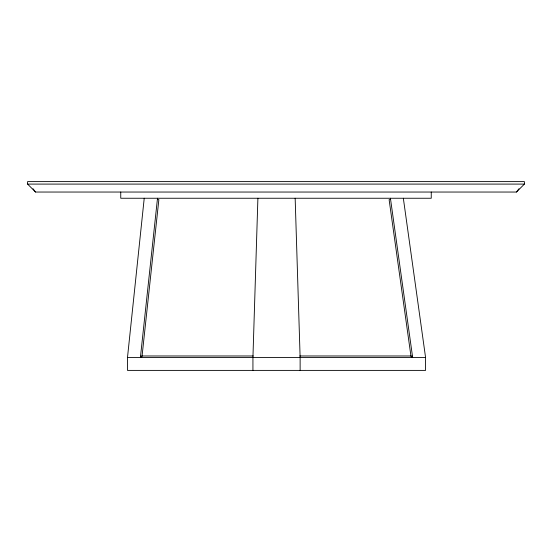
<?xml version="1.0" encoding="UTF-8"?>
<svg xmlns="http://www.w3.org/2000/svg" width="552" height="552" viewBox="0 0 552 552"><rect width="100%" height="100%" fill="white"/><g stroke="black" fill="none" stroke-linecap="round" stroke-linejoin="round"><path stroke-width="0.83" d="M257.901 198.251L252.933 357.475L252.933 370.392M403.339 198.251L425.571 357.475L425.571 370.392L127.491 370.392L127.491 357.475L144.224 198.251M140.408 357.475L157.506 198.251M516.451 192.041L524.4 184.092L524.4 181.608L27.6 181.608L27.6 184.092L35.549 192.041L516.451 192.041L518.935 188.777M390.595 199.479L389.119 199.686L411.005 356.454L412.482 356.247M27.6 184.092L524.4 184.092M253.313 355.985L141.65 355.985L141.65 357.475M299.743 355.985L411.412 355.985L411.412 357.475M127.491 357.475L425.571 357.475M157.375 199.486L158.859 199.645L142.023 356.399L140.539 356.24M33.065 188.777L35.549 192.041M390.423 198.251L412.654 357.475M295.161 198.251L300.129 357.475L300.129 370.392M431.25 192.041L431.25 198.251L120.75 198.251L120.75 192.041"/></g></svg>
